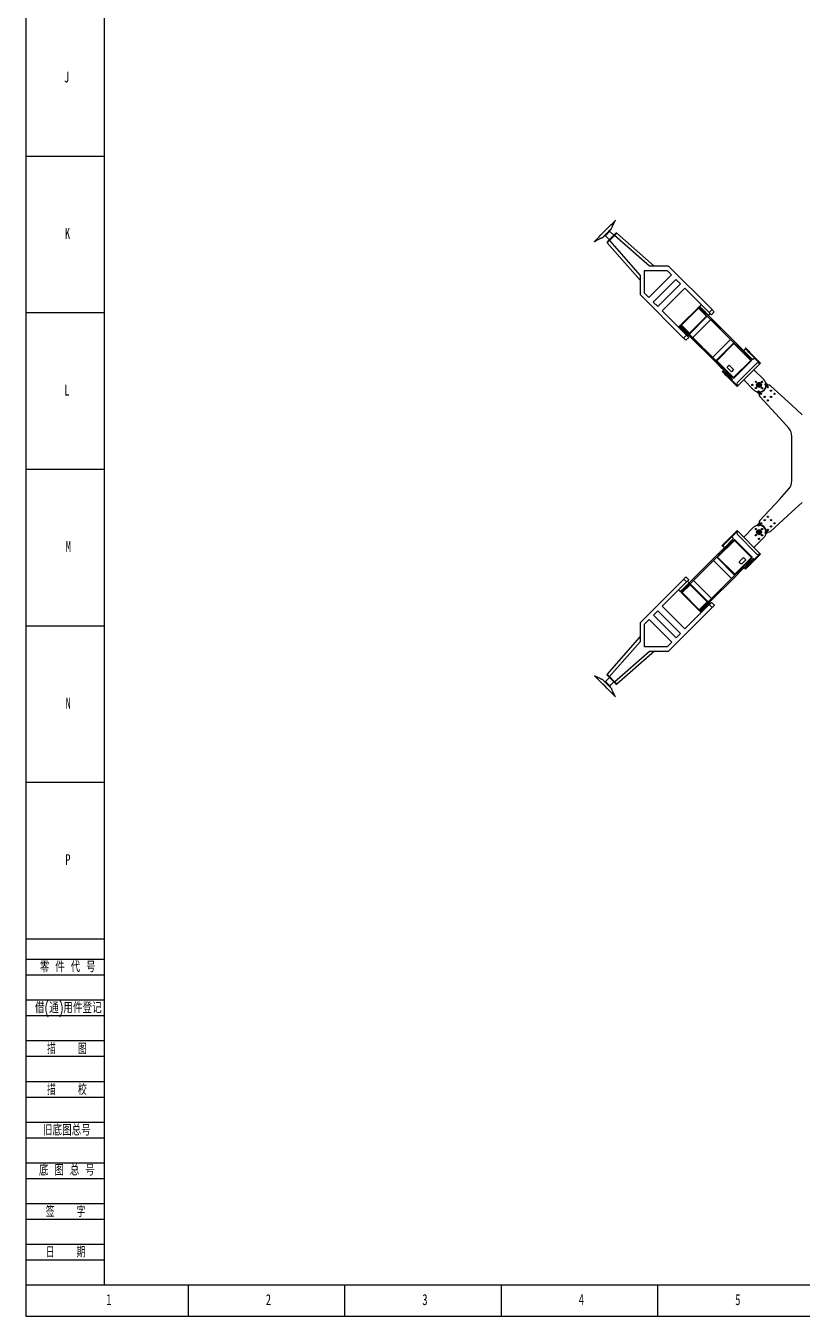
# Model space of a CAD drawing. Header units: millimetres. Extents: x 0 to 1189, y 0 to 841.
# Drawn here: x 0 to 248.1, y 0 to 412.1 of the extents above; entities that cross this region are included whole.
import ezdxf

# ---------------------------------------------------------------- set-up
doc = ezdxf.new("R2010")
doc.units = ezdxf.units.MM
for name, color, linetype in [('10', 7, 'Continuous'), ('5', 7, 'Continuous'), ('9', 7, 'Continuous')]:
    doc.layers.add(name, color=color, linetype=linetype)
doc.styles.add('SLDTEXTSTYLE0', font='TXT', dxfattribs={"width": 0.7, "bigfont": 'bigfont'})
doc.styles.add('SLDTEXTSTYLE2', font='TXT', dxfattribs={"width": 0.614286, "bigfont": 'bigfont'})
doc.styles.add('SLDTEXTSTYLE4', font='TXT', dxfattribs={"width": 0.566667, "bigfont": 'bigfont'})
doc.styles.add('SLDTEXTSTYLE5', font='TXT', dxfattribs={"width": 0.7})

msp = doc.modelspace()

# ---------------------------------------------------------------- linework, layer by layer
at = {"color": 7, "linetype": 'Continuous', "lineweight": 25}
for p, q in [((187.89, 345.18), (186.62, 346.45)), ((185.2, 345.04), (186.48, 343.77)), ((196.29, 330.83), (185.79, 342.81)), ((186.36, 343.65), (188, 345.3)), ((188.15, 345.15), (186.5, 343.51)), ((186.5, 343.51), (196.29, 332.34)), ((199.31, 335.37), (188.15, 345.15)), ((188.84, 345.87), (200.83, 335.37)), ((197.71, 333.95), (204.95, 333.95)), ((197.71, 326.71), (197.71, 333.95)), ((205.37, 335.37), (199.31, 335.37)), ((204.95, 333.95), (206.36, 332.54)), ((219.3, 321.44), (205.37, 335.37)), ((196.29, 332.34), (196.29, 326.29)), ((206.36, 332.54), (199.12, 325.3)), ((200.53, 323.88), (207.77, 331.12)), ((209.19, 329.71), (201.95, 322.47)), ((207.77, 331.12), (209.19, 329.71)), ((196.29, 326.29), (210.22, 312.36)), ((199.12, 325.3), (197.71, 326.71)), ((203.36, 321.06), (210.6, 328.3)), ((210.6, 328.3), (218.38, 320.52)), ((201.95, 322.47), (200.53, 323.88)), ((209.37, 316.6), (214.83, 322.06)), ((214.97, 321.92), (209.51, 316.46)), ((214.97, 322.2), (215.26, 322.48)), ((217.52, 319.37), (214.97, 321.92)), ((215.4, 322.34), (215.11, 322.06)), ((215.11, 322.06), (217.66, 319.51)), ((215.84, 323.06), (215.27, 322.5)), ((216.02, 321.72), (215.4, 322.34)), ((215.68, 321.78), (215.54, 321.64)), ((216.26, 321.51), (216.17, 321.42)), ((218.38, 320.52), (219.3, 321.44)), ((211.14, 313.28), (203.36, 321.06)), ((212.06, 313.91), (217.52, 319.37)), ((217.66, 319.23), (212.2, 313.77)), ((218.86, 318.31), (213.12, 312.57)), ((217.02, 320.57), (217.11, 320.66)), ((217.24, 319.94), (217.38, 320.08)), ((227.34, 310.4), (217.32, 320.42)), ((227.05, 310.12), (217.66, 319.51)), ((218.1, 319.67), (218.66, 320.23)), ((225.23, 311.95), (218.86, 318.31)), ((220.01, 320.73), (219.09, 319.81)), ((208.88, 316.11), (208.59, 315.82)), ((208.95, 316.18), (209.23, 316.46)), ((209.37, 316.32), (209.09, 316.03)), ((209.66, 315.47), (209.09, 316.03)), ((211.92, 313.77), (209.37, 316.32)), ((209.51, 316.46), (212.06, 313.91)), ((209.8, 315.89), (209.58, 315.68)), ((209.73, 315.54), (209.58, 315.4)), ((210.22, 312.36), (211.14, 313.28)), ((211, 313.98), (211.14, 314.13)), ((221.03, 304.1), (211.07, 314.05)), ((211.28, 313.98), (211.49, 314.2)), ((211.42, 312.99), (211.71, 313.28)), ((221.31, 304.38), (211.92, 313.77)), ((211.85, 312.57), (210.93, 311.65)), ((213.12, 312.57), (219.48, 306.21)), ((219.48, 306.21), (225.23, 311.95)), ((220.69, 305.29), (226.15, 310.75)), ((226.29, 310.6), (220.83, 305.15)), ((231.66, 305.23), (226.29, 310.6)), ((227.05, 310.12), (227.34, 310.4)), ((227.39, 310.34), (227.11, 310.06)), ((228.29, 308.88), (228.57, 309.17)), ((228.63, 309.11), (228.35, 308.82)), ((229.26, 308.48), (228.63, 309.11)), ((229.98, 309.2), (229.84, 309.06)), ((220.83, 305.15), (226.2, 299.77)), ((226.2, 299.77), (231.66, 305.23)), ((231.8, 305.09), (226.34, 299.63)), ((228.97, 308.2), (228.35, 308.82)), ((228.97, 308.2), (229.26, 308.48)), ((229.4, 308.34), (229.11, 308.06)), ((229.11, 308.06), (231.8, 305.37)), ((229.98, 308.92), (229.41, 308.36)), ((229.82, 307.63), (229.68, 307.49)), ((230.4, 307.37), (230.32, 307.28)), ((231.17, 306.43), (231.25, 306.52)), ((231.38, 305.8), (231.52, 305.94)), ((231.46, 307.44), (231.6, 307.58)), ((231.46, 307.44), (234.5, 304.4)), ((231.6, 307.58), (234.79, 304.4)), ((232.24, 305.53), (232.81, 306.09)), ((221.03, 304.1), (221.31, 304.38)), ((221.37, 304.32), (221.09, 304.04)), ((222.27, 302.86), (222.55, 303.14)), ((222.61, 303.08), (222.32, 302.8)), ((222.95, 302.18), (222.32, 302.8)), ((222.62, 301.85), (222.48, 301.71)), ((223.23, 302.46), (222.61, 303.08)), ((222.62, 301.85), (224.25, 300.22)), ((223.02, 301.96), (222.77, 301.71)), ((222.95, 302.18), (223.23, 302.46)), ((223.37, 302.32), (223.09, 302.03)), ((226.06, 299.63), (223.37, 302.32)), ((223.94, 301.75), (223.73, 301.54)), ((223.87, 301.4), (223.73, 301.26)), ((224.22, 303.17), (224.79, 303.73)), ((224.22, 302.88), (224.22, 303.17)), ((225.49, 301.61), (224.22, 302.88)), ((224.79, 303.73), (226.2, 302.32)), ((226.2, 302.32), (225.49, 301.61)), ((233.65, 304.4), (227.29, 298.03)), ((229.41, 299.02), (232.66, 302.27)), ((234.79, 304.4), (232.66, 302.27)), ((235.85, 299.09), (232.66, 302.27)), ((234.22, 304.4), (234.36, 304.25)), ((234.5, 304.4), (234.36, 304.25)), ((224.25, 300.22), (224.11, 300.08)), ((224.11, 300.08), (227.29, 296.9)), ((224.25, 300.22), (227.29, 297.18)), ((225.14, 299.84), (225.28, 299.98)), ((225.42, 299.84), (225.64, 300.05)), ((225.59, 298.88), (225.85, 299.13)), ((229.41, 299.02), (227.29, 296.9)), ((227.43, 297.32), (227.29, 297.47)), ((227.43, 297.32), (227.29, 297.18)), ((229.41, 299.02), (232.59, 295.84)), ((236.44, 298.08), (237.18, 297.33)), ((236.86, 297.13), (236.6, 296.88)), ((244.76, 290.89), (237.97, 297.16)), ((234.35, 294.5), (233.61, 295.25)), ((240.8, 286.93), (234.53, 293.72)), ((234.81, 295.09), (234.55, 294.83)), ((244.76, 290.89), (248.1, 287.9)), ((243.78, 283.58), (240.8, 286.93)), ((244.8, 266.86), (244.8, 280.92)), ((240.8, 260.85), (243.78, 264.2)), ((240.8, 260.85), (234.53, 254.06)), ((248.1, 259.88), (244.76, 256.89)), ((244.76, 256.89), (237.97, 250.62)), ((232.59, 251.94), (229.41, 248.76)), ((233.61, 252.53), (234.35, 253.28)), ((234.55, 252.95), (234.81, 252.69)), ((226.46, 247.75), (221.08, 242.38)), ((222.62, 245.93), (224.25, 247.56)), ((226.16, 248.33), (223.33, 245.51)), ((223.63, 245.21), (226.31, 247.9)), ((224.11, 247.7), (227.29, 250.88)), ((224.25, 247.56), (224.11, 247.7)), ((224.25, 247.56), (227.29, 250.6)), ((225.25, 247.26), (225.17, 247.34)), ((226.16, 248.33), (225.59, 248.9)), ((225.89, 247.47), (225.75, 247.61)), ((231.92, 242.3), (226.46, 247.75)), ((226.6, 247.9), (232.06, 242.44)), ((227.29, 250.88), (229.41, 248.76)), ((227.29, 250.6), (227.43, 250.46)), ((227.29, 250.31), (227.43, 250.46)), ((227.29, 249.75), (233.65, 243.38)), ((232.66, 245.51), (229.41, 248.76)), ((232.66, 245.51), (235.85, 248.69)), ((237.18, 250.45), (236.44, 249.7)), ((236.6, 250.9), (236.86, 250.65)), ((221.28, 243.43), (211.27, 233.41)), ((221.57, 243.15), (212.17, 233.75)), ((221.57, 243.15), (221.28, 243.43)), ((221.34, 243.49), (221.62, 243.21)), ((222.48, 246.07), (222.62, 245.93)), ((222.8, 244.38), (222.52, 244.67)), ((223.2, 245.35), (222.58, 244.73)), ((222.58, 244.73), (222.86, 244.44)), ((222.77, 246.07), (223.33, 245.51)), ((223.49, 245.07), (222.86, 244.44)), ((223.49, 245.07), (223.2, 245.35)), ((223.34, 245.49), (223.63, 245.21)), ((224.05, 245.92), (224.19, 245.77)), ((224.32, 246.5), (224.41, 246.41)), ((231.46, 240.34), (234.5, 243.38)), ((231.6, 240.2), (234.79, 243.38)), ((232.66, 245.51), (234.79, 243.38)), ((234.36, 243.53), (234.22, 243.38)), ((234.36, 243.53), (234.5, 243.38)), ((219.74, 241.32), (213.37, 234.96)), ((225.48, 235.58), (219.74, 241.32)), ((226.4, 236.78), (220.94, 242.24)), ((221.08, 242.38), (226.54, 236.92)), ((226.54, 236.92), (231.92, 242.3)), ((227.96, 240.88), (229.37, 242.3)), ((228.52, 240.32), (227.96, 240.88)), ((228.8, 240.32), (228.52, 240.32)), ((229.23, 239.33), (228.6, 238.7)), ((230.08, 241.59), (228.8, 240.32)), ((229.51, 239.04), (228.89, 238.42)), ((229.51, 239.04), (229.23, 239.33)), ((229.37, 242.3), (230.08, 241.59)), ((232.06, 242.15), (229.37, 239.47)), ((229.37, 239.47), (229.65, 239.18)), ((229.65, 239.18), (229.51, 239.04)), ((229.72, 239.11), (229.98, 238.86)), ((229.94, 240.03), (230.15, 239.82)), ((230.29, 239.96), (230.43, 239.82)), ((231.46, 240.34), (231.6, 240.2)), ((231.84, 241.52), (231.63, 241.73)), ((231.84, 241.23), (231.7, 241.38)), ((232.81, 241.69), (232.55, 241.94)), ((210.25, 235.39), (196.32, 221.46)), ((211.17, 234.47), (210.25, 235.39)), ((210.96, 236.1), (211.88, 235.18)), ((213.37, 234.96), (219.12, 229.21)), ((227.59, 237.12), (217.63, 227.16)), ((227.31, 237.4), (217.91, 228.01)), ((219.12, 229.21), (225.48, 235.58)), ((227.59, 237.12), (227.31, 237.4)), ((227.37, 237.46), (227.65, 237.18)), ((227.65, 237.18), (227.59, 237.12)), ((228.83, 238.36), (227.65, 237.18)), ((228.83, 238.36), (228.54, 238.64)), ((228.6, 238.7), (228.89, 238.42)), ((228.89, 238.42), (228.83, 238.36)), ((229.84, 238.72), (229.98, 238.58)), ((203.39, 226.7), (211.17, 234.47)), ((208.62, 231.93), (209.19, 231.36)), ((209.49, 231.07), (209.2, 231.35)), ((209.97, 232.12), (209.34, 231.49)), ((209.34, 231.49), (209.63, 231.21)), ((209.63, 231.21), (212.17, 233.75)), ((215.09, 225.47), (209.63, 230.93)), ((212.31, 233.61), (209.77, 231.07)), ((209.77, 231.07), (215.23, 225.61)), ((209.91, 231.77), (210.05, 231.63)), ((210.18, 232.35), (210.26, 232.27)), ((211.11, 233.12), (211.03, 233.2)), ((212.02, 234.19), (211.45, 234.76)), ((211.75, 233.33), (211.61, 233.47)), ((217.77, 228.15), (212.31, 233.61)), ((212.46, 233.75), (217.91, 228.29)), ((210.63, 219.46), (203.39, 226.7)), ((218.41, 227.23), (210.63, 219.46)), ((215.23, 225.61), (217.77, 228.15)), ((217.91, 228.01), (215.37, 225.47)), ((217.7, 227.38), (217.49, 227.59)), ((217.7, 227.09), (217.56, 227.23)), ((218.69, 227.52), (218.41, 227.8)), ((219.33, 226.31), (218.41, 227.23)), ((219.12, 227.94), (220.04, 227.02)), ((200.56, 223.87), (201.98, 225.28)), ((207.8, 216.63), (200.56, 223.87)), ((201.98, 225.28), (209.22, 218.04)), ((205.4, 212.38), (219.33, 226.31)), ((215.51, 225.04), (215.23, 225.32)), ((215.37, 225.47), (215.65, 225.18)), ((215.58, 224.97), (215.86, 224.69)), ((216.22, 225.75), (215.65, 225.18)), ((215.79, 225.89), (216.01, 225.68)), ((216.15, 225.82), (216.29, 225.68)), ((196.32, 221.46), (196.32, 215.41)), ((197.73, 221.04), (199.15, 222.45)), ((197.73, 213.8), (197.73, 221.04)), ((199.15, 222.45), (206.39, 215.21)), ((185.81, 204.94), (196.32, 216.92)), ((196.32, 215.41), (186.53, 204.24)), ((206.39, 215.21), (204.97, 213.8)), ((209.22, 218.04), (207.8, 216.63)), ((188.17, 202.6), (199.34, 212.38)), ((200.86, 212.38), (188.87, 201.88)), ((204.97, 213.8), (197.73, 213.8)), ((199.34, 212.38), (205.4, 212.38)), ((186.5, 203.98), (185.23, 202.71)), ((188.03, 202.46), (186.39, 204.1)), ((186.53, 204.24), (188.17, 202.6)), ((186.65, 201.3), (187.92, 202.57)), ((188.03, 202.46), (188.17, 202.6))]:
    msp.add_line(p, q, dxfattribs=at)
at = {"color": 8, "linetype": 'Continuous', "lineweight": 25}
for p, q in [((215.95, 321.65), (216.02, 321.72)), ((216.08, 321.66), (216.01, 321.59)), ((217.19, 320.41), (217.26, 320.48)), ((217.32, 320.42), (217.25, 320.35)), ((236.99, 297.24), (236.51, 297.73)), ((233.96, 295.18), (234.45, 294.7)), ((234.45, 253.08), (233.96, 252.6)), ((236.51, 250.05), (236.99, 250.54)), ((210.04, 232.04), (209.97, 232.12)), ((210.03, 232.17), (210.1, 232.1)), ((211.28, 233.28), (211.21, 233.35)), ((211.27, 233.41), (211.34, 233.34)), ((187.22, 200.39), (184.33, 203.29))]:
    msp.add_line(p, q, dxfattribs=at)
at = {"color": 7, "linetype": 'Continuous', "lineweight": 25, "flags": 128}
for points in [[(181.67, 343.2), (181.67, 343.2), (181.73, 343.26), (181.92, 343.46), (182.24, 343.77), (182.66, 344.19), (183.17, 344.71), (183.76, 345.3), (184.4, 345.93), (185.06, 346.6), (185.72, 347.26), (186.36, 347.9), (186.95, 348.48), (187.46, 349), (187.89, 349.42), (188.2, 349.73), (188.39, 349.93), (188.46, 349.99)], [(187.14, 347.26), (187.13, 347.25), (187.07, 347.19), (186.96, 347.08), (186.81, 346.93), (186.62, 346.74), (186.4, 346.52), (186.16, 346.28), (185.9, 346.02), (185.64, 345.76), (185.38, 345.5), (185.14, 345.26), (184.92, 345.04), (184.73, 344.85), (184.58, 344.7), (184.47, 344.59), (184.41, 344.53), (184.4, 344.52)], [(186.5, 343.51), (186.36, 343.38), (186.23, 343.24), (186.11, 343.12), (186, 343.02), (185.91, 342.93), (185.84, 342.87), (185.8, 342.83), (185.79, 342.81)], [(185.8, 343.09), (185.81, 343.1), (185.84, 343.13), (185.89, 343.18), (185.96, 343.25), (186.05, 343.34), (186.15, 343.44), (186.25, 343.54), (186.36, 343.65)], [(186.36, 343.65), (186.37, 343.65), (186.37, 343.64), (186.39, 343.63), (186.4, 343.61), (186.43, 343.59), (186.45, 343.57), (186.48, 343.54), (186.5, 343.51)], [(188, 345.3), (188.1, 345.39), (188.2, 345.49), (188.29, 345.58), (188.37, 345.66), (188.44, 345.73), (188.5, 345.79), (188.54, 345.83), (188.56, 345.85), (188.57, 345.86)], [(188, 345.3), (188.01, 345.29), (188.02, 345.28), (188.03, 345.27), (188.05, 345.25), (188.07, 345.23), (188.09, 345.21), (188.12, 345.18), (188.15, 345.15)], [(188.84, 345.87), (188.83, 345.86), (188.8, 345.83), (188.75, 345.78), (188.68, 345.7), (188.6, 345.62), (188.5, 345.51), (188.38, 345.4), (188.27, 345.28), (188.15, 345.15)], [(214.83, 322.06), (214.83, 322.06), (214.84, 322.05), (214.86, 322.04), (214.87, 322.02), (214.89, 322), (214.92, 321.97), (214.95, 321.95), (214.97, 321.92)], [(215.11, 322.06), (215.09, 322.09), (215.06, 322.11), (215.04, 322.14), (215.01, 322.16), (215, 322.18), (214.98, 322.19), (214.98, 322.2), (214.97, 322.2)], [(214.97, 321.92), (215, 321.95), (215.03, 321.97), (215.05, 322), (215.07, 322.02), (215.09, 322.04), (215.1, 322.05), (215.11, 322.06), (215.11, 322.06)], [(215.26, 322.48), (215.26, 322.48), (215.27, 322.47), (215.28, 322.46), (215.3, 322.44), (215.32, 322.42), (215.34, 322.4), (215.37, 322.37), (215.4, 322.34)], [(217.61, 320.15), (217.4, 320.37), (217.15, 320.62), (216.89, 320.88), (216.62, 321.15), (216.36, 321.41), (216.1, 321.67), (215.87, 321.9), (215.66, 322.1), (215.5, 322.27), (215.37, 322.39), (215.3, 322.47), (215.27, 322.5), (215.27, 322.5)], [(215.82, 321.78), (215.85, 321.75), (215.93, 321.67), (216.05, 321.55), (216.21, 321.39), (216.4, 321.2), (216.6, 321), (216.8, 320.8), (216.99, 320.61), (217.15, 320.45), (217.27, 320.32), (217.35, 320.25), (217.38, 320.22)], [(216.02, 321.72), (216.03, 321.71), (216.04, 321.7), (216.04, 321.69), (216.05, 321.69), (216.06, 321.68), (216.07, 321.67), (216.07, 321.67), (216.08, 321.66)], [(216.25, 321.49), (216.22, 321.52), (216.08, 321.66)], [(219.3, 321.44), (219.44, 321.3), (219.57, 321.17), (219.69, 321.04), (219.8, 320.94), (219.89, 320.85), (219.95, 320.78), (219.99, 320.74), (220.01, 320.73)], [(217.26, 320.48), (217.12, 320.62), (217.09, 320.65)], [(217.26, 320.48), (217.27, 320.47), (217.27, 320.47), (217.28, 320.46), (217.29, 320.45), (217.3, 320.44), (217.3, 320.44), (217.31, 320.43), (217.32, 320.42)], [(217.66, 319.51), (217.66, 319.51), (217.65, 319.5), (217.64, 319.49), (217.62, 319.47), (217.6, 319.45), (217.57, 319.43), (217.55, 319.4), (217.52, 319.37)], [(217.52, 319.37), (217.55, 319.34), (217.57, 319.32), (217.6, 319.29), (217.62, 319.27), (217.64, 319.25), (217.65, 319.24), (217.66, 319.23), (217.66, 319.23)], [(218.1, 319.67), (218.09, 319.68), (218.04, 319.73), (217.94, 319.82), (217.8, 319.97), (217.61, 320.15)], [(219.09, 319.81), (219.07, 319.82), (219.03, 319.86), (218.97, 319.93), (218.88, 320.02), (218.77, 320.12), (218.65, 320.25), (218.52, 320.38), (218.38, 320.52)], [(208.88, 316.11), (208.88, 316.1), (208.92, 316.06), (209.01, 315.98), (209.14, 315.84), (209.32, 315.66), (209.53, 315.45), (209.77, 315.21), (210.03, 314.95), (210.3, 314.69), (210.56, 314.42), (210.82, 314.16), (211.06, 313.92), (211.27, 313.71), (211.45, 313.54), (211.58, 313.4), (211.67, 313.32), (211.7, 313.28), (211.71, 313.28)], [(209.09, 316.03), (209.06, 316.06), (209.04, 316.09), (209.01, 316.11), (208.99, 316.13), (208.97, 316.15), (208.96, 316.17), (208.95, 316.17), (208.95, 316.18)], [(209.23, 316.46), (209.23, 316.46), (209.24, 316.45), (209.25, 316.44), (209.27, 316.42), (209.29, 316.4), (209.32, 316.37), (209.34, 316.35), (209.37, 316.32)], [(209.37, 316.6), (209.38, 316.6), (209.38, 316.59), (209.4, 316.58), (209.41, 316.56), (209.44, 316.54), (209.46, 316.51), (209.49, 316.49), (209.51, 316.46)], [(209.37, 316.32), (209.38, 316.32), (209.38, 316.33), (209.4, 316.34), (209.41, 316.36), (209.44, 316.38), (209.46, 316.4), (209.49, 316.43), (209.51, 316.46)], [(209.58, 315.68), (209.6, 315.67), (209.67, 315.6), (209.78, 315.49), (209.93, 315.33), (210.12, 315.15), (210.33, 314.94), (210.54, 314.73), (210.75, 314.52), (210.93, 314.33), (211.09, 314.18), (211.2, 314.06), (211.27, 314), (211.28, 313.98)], [(211.14, 313.28), (211.28, 313.14), (211.41, 313.01), (211.53, 312.88), (211.64, 312.78), (211.73, 312.69), (211.79, 312.62), (211.83, 312.58), (211.85, 312.57)], [(212.06, 313.91), (212.03, 313.89), (212.01, 313.86), (211.98, 313.83), (211.96, 313.81), (211.94, 313.8), (211.93, 313.78), (211.92, 313.77), (211.92, 313.77)], [(212.06, 313.91), (212.09, 313.89), (212.11, 313.86), (212.14, 313.83), (212.16, 313.81), (212.18, 313.8), (212.19, 313.78), (212.2, 313.77), (212.2, 313.77)], [(210.93, 311.65), (210.91, 311.66), (210.87, 311.7), (210.81, 311.77), (210.72, 311.86), (210.61, 311.96), (210.49, 312.09), (210.36, 312.22), (210.22, 312.36)], [(226.15, 310.75), (226.15, 310.74), (226.16, 310.73), (226.17, 310.72), (226.19, 310.7), (226.21, 310.68), (226.23, 310.66), (226.26, 310.63), (226.29, 310.6)], [(226.29, 310.6), (226.31, 310.63), (226.34, 310.66), (226.37, 310.68), (226.39, 310.7), (226.4, 310.72), (226.42, 310.73), (226.43, 310.74), (226.43, 310.75)], [(227.11, 310.06), (227.1, 310.07), (227.1, 310.08), (227.09, 310.08), (227.08, 310.09), (227.08, 310.1), (227.07, 310.11), (227.06, 310.11), (227.05, 310.12)], [(228.29, 308.88), (228.15, 309.02), (228, 309.17), (227.85, 309.32), (227.7, 309.47), (227.55, 309.62), (227.4, 309.77), (227.25, 309.92), (227.11, 310.06)], [(227.34, 310.4), (227.34, 310.4), (227.35, 310.39), (227.36, 310.38), (227.37, 310.37), (227.37, 310.37), (227.38, 310.36), (227.39, 310.35), (227.39, 310.34)], [(227.39, 310.34), (227.54, 310.2), (227.68, 310.06), (227.83, 309.91), (227.98, 309.76), (228.14, 309.6), (228.29, 309.45), (228.43, 309.31), (228.57, 309.17)], [(228.57, 309.17), (228.58, 309.16), (228.59, 309.15), (228.59, 309.15), (228.6, 309.14), (228.61, 309.13), (228.62, 309.12), (228.62, 309.12), (228.63, 309.11)], [(229.98, 309.2), (229.98, 309.2), (230.04, 309.14), (230.15, 309.03), (230.31, 308.88), (230.51, 308.67), (230.75, 308.43), (231.02, 308.17), (231.31, 307.88), (231.6, 307.58)], [(220.69, 305.29), (220.69, 305.28), (220.7, 305.28), (220.71, 305.26), (220.73, 305.25), (220.75, 305.22), (220.77, 305.2), (220.8, 305.17), (220.83, 305.15)], [(220.69, 305), (220.69, 305.01), (220.7, 305.01), (220.71, 305.03), (220.73, 305.05), (220.75, 305.07), (220.77, 305.09), (220.8, 305.12), (220.83, 305.15)], [(228.35, 308.82), (228.34, 308.83), (228.33, 308.84), (228.33, 308.85), (228.32, 308.85), (228.31, 308.86), (228.3, 308.87), (228.3, 308.88), (228.29, 308.88)], [(229.11, 308.06), (229.11, 308.06), (229.1, 308.07), (229.09, 308.08), (229.07, 308.1), (229.05, 308.12), (229.03, 308.15), (229, 308.17), (228.97, 308.2)], [(229.26, 308.48), (229.28, 308.46), (229.31, 308.43), (229.33, 308.4), (229.36, 308.38), (229.37, 308.37), (229.39, 308.35), (229.4, 308.34), (229.4, 308.34)], [(232.24, 305.53), (232.24, 305.53), (232.2, 305.57), (232.11, 305.65), (231.98, 305.79), (231.81, 305.96), (231.6, 306.17), (231.36, 306.41), (231.1, 306.67), (230.83, 306.94), (230.56, 307.2), (230.31, 307.46), (230.07, 307.7), (229.85, 307.91), (229.68, 308.09), (229.54, 308.23), (229.45, 308.31), (229.41, 308.35), (229.41, 308.36)], [(229.84, 309.06), (229.84, 309.06), (229.9, 309), (230.01, 308.89), (230.16, 308.73), (230.37, 308.53), (230.61, 308.29), (230.88, 308.02), (231.16, 307.74), (231.46, 307.44)], [(229.96, 307.63), (229.99, 307.61), (230.07, 307.53), (230.19, 307.41), (230.35, 307.25), (230.54, 307.06), (230.74, 306.86), (230.94, 306.66), (231.13, 306.47), (231.29, 306.31), (231.41, 306.18), (231.49, 306.11), (231.52, 306.08), (231.52, 306.08)], [(231.66, 305.23), (231.69, 305.26), (231.71, 305.28), (231.74, 305.31), (231.76, 305.33), (231.78, 305.35), (231.79, 305.36), (231.8, 305.37), (231.8, 305.37)], [(231.66, 305.23), (231.69, 305.2), (231.71, 305.18), (231.74, 305.15), (231.76, 305.13), (231.78, 305.11), (231.79, 305.1), (231.8, 305.09), (231.8, 305.09)], [(221.09, 304.04), (221.08, 304.04), (221.07, 304.05), (221.07, 304.06), (221.06, 304.07), (221.05, 304.07), (221.04, 304.08), (221.04, 304.09), (221.03, 304.1)], [(222.27, 302.86), (222.12, 303), (221.98, 303.15), (221.83, 303.3), (221.68, 303.45), (221.52, 303.6), (221.37, 303.75), (221.23, 303.9), (221.09, 304.04)], [(221.31, 304.38), (221.32, 304.37), (221.33, 304.36), (221.33, 304.36), (221.34, 304.35), (221.35, 304.34), (221.36, 304.33), (221.36, 304.33), (221.37, 304.32)], [(221.37, 304.32), (221.51, 304.18), (221.66, 304.03), (221.81, 303.88), (221.96, 303.73), (222.11, 303.58), (222.26, 303.43), (222.41, 303.28), (222.55, 303.14)], [(222.32, 302.8), (222.32, 302.81), (222.31, 302.82), (222.3, 302.82), (222.29, 302.83), (222.29, 302.84), (222.28, 302.84), (222.27, 302.85), (222.27, 302.86)], [(222.48, 301.71), (222.49, 301.7), (222.54, 301.65), (222.65, 301.54), (222.81, 301.38), (223.01, 301.18), (223.25, 300.94), (223.52, 300.67), (223.81, 300.38), (224.11, 300.08)], [(222.55, 303.14), (222.56, 303.13), (222.56, 303.13), (222.57, 303.12), (222.58, 303.11), (222.58, 303.11), (222.59, 303.1), (222.6, 303.09), (222.61, 303.08)], [(223.09, 302.03), (223.09, 302.04), (223.08, 302.04), (223.07, 302.06), (223.05, 302.08), (223.03, 302.1), (223, 302.12), (222.98, 302.15), (222.95, 302.18)], [(223.02, 301.96), (223.03, 301.96), (223.08, 301.9), (223.18, 301.8), (223.33, 301.66), (223.51, 301.47), (223.73, 301.25), (223.98, 301.01), (224.24, 300.74), (224.51, 300.48), (224.77, 300.21), (225.03, 299.96), (225.26, 299.72), (225.46, 299.52), (225.63, 299.36), (225.75, 299.23), (225.82, 299.16), (225.85, 299.13)], [(223.23, 302.46), (223.26, 302.43), (223.29, 302.4), (223.31, 302.38), (223.33, 302.36), (223.35, 302.34), (223.36, 302.33), (223.37, 302.32), (223.37, 302.32)], [(223.73, 301.54), (223.75, 301.51), (223.83, 301.43), (223.96, 301.31), (224.12, 301.15), (224.31, 300.95), (224.52, 300.74), (224.73, 300.53), (224.94, 300.33), (225.12, 300.15), (225.26, 300), (225.36, 299.9), (225.42, 299.85), (225.42, 299.84)], [(226.06, 299.63), (226.06, 299.63), (226.07, 299.64), (226.08, 299.65), (226.1, 299.67), (226.12, 299.69), (226.15, 299.72), (226.17, 299.74), (226.2, 299.77)], [(226.2, 299.77), (226.23, 299.74), (226.26, 299.72), (226.28, 299.69), (226.3, 299.67), (226.32, 299.65), (226.33, 299.64), (226.34, 299.63), (226.34, 299.63)], [(222.48, 246.07), (222.49, 246.08), (222.54, 246.13), (222.65, 246.24), (222.81, 246.4), (223.01, 246.6), (223.25, 246.84), (223.52, 247.11), (223.81, 247.4), (224.11, 247.7)], [(224.05, 246.06), (224.08, 246.08), (224.16, 246.16), (224.28, 246.28), (224.44, 246.45), (224.63, 246.63), (224.83, 246.83), (225.03, 247.04), (225.22, 247.22), (225.38, 247.38), (225.5, 247.51), (225.58, 247.59), (225.61, 247.61), (225.61, 247.61)], [(226.46, 247.75), (226.43, 247.78), (226.4, 247.81), (226.38, 247.83), (226.36, 247.85), (226.34, 247.87), (226.33, 247.88), (226.32, 247.89), (226.31, 247.9)], [(226.46, 247.75), (226.48, 247.78), (226.51, 247.81), (226.53, 247.83), (226.56, 247.85), (226.57, 247.87), (226.59, 247.88), (226.59, 247.89), (226.6, 247.9)], [(221.28, 243.43), (221.29, 243.44), (221.3, 243.44), (221.31, 243.45), (221.31, 243.46), (221.32, 243.47), (221.33, 243.47), (221.33, 243.48), (221.34, 243.49)], [(221.34, 243.49), (221.48, 243.63), (221.63, 243.78), (221.78, 243.93), (221.93, 244.08), (222.08, 244.23), (222.23, 244.38), (222.38, 244.53), (222.52, 244.67)], [(221.62, 243.21), (221.62, 243.2), (221.61, 243.19), (221.6, 243.18), (221.6, 243.18), (221.59, 243.17), (221.58, 243.16), (221.57, 243.15), (221.57, 243.15)], [(222.8, 244.38), (222.66, 244.24), (222.52, 244.1), (222.37, 243.95), (222.21, 243.79), (222.06, 243.64), (221.91, 243.49), (221.77, 243.35), (221.62, 243.21)], [(222.52, 244.67), (222.53, 244.67), (222.53, 244.68), (222.54, 244.69), (222.55, 244.7), (222.56, 244.7), (222.56, 244.71), (222.57, 244.72), (222.58, 244.73)], [(222.86, 244.44), (222.85, 244.43), (222.85, 244.43), (222.84, 244.42), (222.83, 244.41), (222.82, 244.4), (222.82, 244.4), (222.81, 244.39), (222.8, 244.38)], [(223.2, 245.35), (223.23, 245.38), (223.26, 245.4), (223.28, 245.43), (223.3, 245.45), (223.32, 245.47), (223.33, 245.48), (223.34, 245.49), (223.34, 245.49)], [(223.63, 245.21), (223.63, 245.21), (223.62, 245.2), (223.6, 245.18), (223.59, 245.17), (223.56, 245.15), (223.54, 245.12), (223.51, 245.09), (223.49, 245.07)], [(221.08, 242.38), (221.05, 242.41), (221.03, 242.43), (221, 242.46), (220.98, 242.48), (220.96, 242.5), (220.95, 242.51), (220.94, 242.52), (220.94, 242.52)], [(220.94, 242.24), (220.94, 242.24), (220.95, 242.25), (220.96, 242.26), (220.98, 242.28), (221, 242.3), (221.03, 242.33), (221.05, 242.35), (221.08, 242.38)], [(229.23, 239.33), (229.26, 239.35), (229.28, 239.38), (229.31, 239.4), (229.33, 239.43), (229.35, 239.44), (229.36, 239.46), (229.37, 239.46), (229.37, 239.47)], [(229.72, 239.11), (229.73, 239.12), (229.78, 239.17), (229.88, 239.27), (230.03, 239.42), (230.22, 239.61), (230.43, 239.83), (230.68, 240.07), (230.94, 240.33), (231.21, 240.6), (231.48, 240.87), (231.73, 241.12), (231.96, 241.35), (232.16, 241.55), (232.33, 241.72), (232.45, 241.84), (232.53, 241.92), (232.55, 241.94)], [(229.84, 238.72), (229.84, 238.72), (229.9, 238.78), (230.01, 238.89), (230.16, 239.05), (230.37, 239.25), (230.61, 239.49), (230.88, 239.76), (231.16, 240.04), (231.46, 240.34)], [(229.98, 238.58), (229.98, 238.58), (230.04, 238.64), (230.15, 238.75), (230.31, 238.9), (230.51, 239.11), (230.75, 239.35), (231.02, 239.61), (231.31, 239.9), (231.6, 240.2)], [(230.15, 239.82), (230.17, 239.85), (230.25, 239.93), (230.38, 240.05), (230.54, 240.21), (230.73, 240.41), (230.94, 240.62), (231.15, 240.83), (231.36, 241.03), (231.54, 241.21), (231.68, 241.36), (231.78, 241.46), (231.84, 241.51), (231.84, 241.52)], [(231.92, 242.3), (231.94, 242.32), (231.97, 242.35), (231.99, 242.37), (232.02, 242.4), (232.03, 242.41), (232.05, 242.43), (232.05, 242.43), (232.06, 242.44)], [(232.06, 242.15), (232.05, 242.16), (232.05, 242.16), (232.03, 242.18), (232.02, 242.2), (231.99, 242.22), (231.97, 242.24), (231.94, 242.27), (231.92, 242.3)], [(210.25, 235.39), (210.39, 235.53), (210.52, 235.66), (210.64, 235.79), (210.75, 235.89), (210.84, 235.98), (210.9, 236.05), (210.94, 236.09), (210.96, 236.1)], [(211.88, 235.18), (211.86, 235.17), (211.82, 235.13), (211.76, 235.06), (211.67, 234.97), (211.56, 234.87), (211.44, 234.75), (211.31, 234.61), (211.17, 234.47)], [(226.4, 236.78), (226.4, 236.78), (226.41, 236.79), (226.42, 236.8), (226.44, 236.82), (226.46, 236.84), (226.49, 236.87), (226.51, 236.89), (226.54, 236.92)], [(226.68, 236.78), (226.68, 236.78), (226.67, 236.79), (226.66, 236.8), (226.64, 236.82), (226.62, 236.84), (226.6, 236.87), (226.57, 236.89), (226.54, 236.92)], [(227.31, 237.4), (227.31, 237.41), (227.32, 237.42), (227.33, 237.43), (227.34, 237.43), (227.34, 237.44), (227.35, 237.45), (227.36, 237.46), (227.37, 237.46)], [(227.37, 237.46), (227.51, 237.6), (227.65, 237.75), (227.8, 237.9), (227.96, 238.05), (228.11, 238.2), (228.26, 238.35), (228.4, 238.5), (228.54, 238.64)], [(228.54, 238.64), (228.55, 238.65), (228.56, 238.66), (228.57, 238.66), (228.57, 238.67), (228.58, 238.68), (228.59, 238.69), (228.6, 238.69), (228.6, 238.7)], [(211.53, 233.71), (211.31, 233.49), (211.07, 233.25), (210.81, 232.98), (210.54, 232.72), (210.27, 232.45), (210.02, 232.2), (209.79, 231.96), (209.58, 231.76), (209.42, 231.59), (209.29, 231.47), (209.22, 231.39), (209.19, 231.36), (209.19, 231.36)], [(209.2, 231.35), (209.21, 231.35), (209.21, 231.36), (209.23, 231.37), (209.24, 231.39), (209.27, 231.41), (209.29, 231.44), (209.32, 231.46), (209.34, 231.49)], [(209.63, 231.21), (209.6, 231.18), (209.57, 231.15), (209.55, 231.13), (209.53, 231.11), (209.51, 231.09), (209.5, 231.08), (209.49, 231.07), (209.49, 231.07)], [(209.77, 231.07), (209.74, 231.09), (209.71, 231.12), (209.69, 231.15), (209.67, 231.17), (209.65, 231.18), (209.64, 231.2), (209.63, 231.21), (209.63, 231.21)], [(209.63, 230.93), (209.63, 230.93), (209.64, 230.94), (209.65, 230.95), (209.67, 230.97), (209.69, 230.99), (209.71, 231.01), (209.74, 231.04), (209.77, 231.07)], [(209.91, 231.91), (209.94, 231.94), (210.01, 232.02), (210.14, 232.14), (210.3, 232.3), (210.49, 232.49), (210.69, 232.69), (210.89, 232.89), (211.08, 233.08), (211.24, 233.24), (211.36, 233.37), (211.44, 233.44), (211.47, 233.47), (211.47, 233.47)], [(209.97, 232.12), (209.98, 232.12), (209.98, 232.13), (209.99, 232.14), (210, 232.15), (210.01, 232.15), (210.01, 232.16), (210.02, 232.17), (210.03, 232.17)], [(210.19, 232.34), (210.17, 232.32), (210.03, 232.17)], [(211.21, 233.35), (211.06, 233.21), (211.04, 233.19)], [(211.21, 233.35), (211.21, 233.36), (211.22, 233.37), (211.23, 233.37), (211.23, 233.38), (211.24, 233.39), (211.25, 233.4), (211.26, 233.4), (211.27, 233.41)], [(212.02, 234.19), (212.01, 234.19), (211.96, 234.14), (211.86, 234.04), (211.72, 233.89), (211.53, 233.71)], [(212.17, 233.75), (212.18, 233.75), (212.18, 233.74), (212.2, 233.73), (212.21, 233.71), (212.24, 233.69), (212.26, 233.67), (212.29, 233.64), (212.31, 233.61)], [(212.31, 233.61), (212.34, 233.64), (212.37, 233.67), (212.39, 233.69), (212.41, 233.71), (212.43, 233.73), (212.44, 233.74), (212.45, 233.75), (212.46, 233.75)], [(215.58, 224.97), (215.58, 224.97), (215.62, 225.01), (215.71, 225.1), (215.85, 225.24), (216.02, 225.41), (216.24, 225.63), (216.47, 225.86), (216.73, 226.12), (217, 226.39), (217.27, 226.66), (217.53, 226.92), (217.76, 227.15), (217.97, 227.37), (218.15, 227.54), (218.28, 227.67), (218.37, 227.76), (218.41, 227.8), (218.41, 227.8)], [(216.01, 225.68), (216.02, 225.69), (216.09, 225.76), (216.2, 225.87), (216.35, 226.03), (216.54, 226.21), (216.75, 226.42), (216.96, 226.63), (217.17, 226.84), (217.35, 227.03), (217.51, 227.18), (217.62, 227.29), (217.69, 227.36), (217.7, 227.38)], [(217.77, 228.15), (217.8, 228.18), (217.83, 228.21), (217.85, 228.23), (217.87, 228.25), (217.89, 228.27), (217.9, 228.28), (217.91, 228.29), (217.91, 228.29)], [(217.77, 228.15), (217.8, 228.13), (217.83, 228.1), (217.85, 228.07), (217.87, 228.05), (217.89, 228.04), (217.9, 228.02), (217.91, 228.01), (217.91, 228.01)], [(218.41, 227.23), (218.55, 227.37), (218.68, 227.5), (218.8, 227.63), (218.91, 227.73), (219, 227.82), (219.06, 227.89), (219.1, 227.93), (219.12, 227.94)], [(220.04, 227.02), (220.02, 227.01), (219.98, 226.97), (219.92, 226.9), (219.83, 226.81), (219.72, 226.71), (219.6, 226.59), (219.47, 226.45), (219.33, 226.31)], [(215.09, 225.47), (215.09, 225.47), (215.1, 225.48), (215.11, 225.49), (215.13, 225.51), (215.15, 225.53), (215.17, 225.55), (215.2, 225.58), (215.23, 225.61)], [(215.37, 225.47), (215.37, 225.47), (215.36, 225.48), (215.34, 225.49), (215.33, 225.51), (215.31, 225.53), (215.28, 225.55), (215.25, 225.58), (215.23, 225.61)], [(215.23, 225.32), (215.23, 225.33), (215.24, 225.34), (215.25, 225.35), (215.27, 225.37), (215.29, 225.39), (215.31, 225.41), (215.34, 225.44), (215.37, 225.47)], [(215.65, 225.18), (215.62, 225.16), (215.6, 225.13), (215.57, 225.1), (215.55, 225.08), (215.53, 225.07), (215.52, 225.05), (215.51, 225.04), (215.51, 225.04)], [(188.49, 197.76), (188.49, 197.76), (188.42, 197.82), (188.23, 198.02), (187.91, 198.33), (187.49, 198.75), (186.98, 199.27), (186.39, 199.86), (185.75, 200.49), (185.09, 201.16), (184.43, 201.82), (183.79, 202.46), (183.2, 203.04), (182.69, 203.56), (182.27, 203.98), (181.95, 204.29), (181.76, 204.49), (181.7, 204.55)], [(184.43, 203.23), (184.44, 203.22), (184.5, 203.16), (184.61, 203.05), (184.76, 202.9), (184.95, 202.71), (185.17, 202.49), (185.41, 202.25), (185.67, 201.99), (185.93, 201.73), (186.18, 201.48), (186.43, 201.23), (186.65, 201.01), (186.83, 200.83), (186.99, 200.67), (187.09, 200.57), (187.16, 200.5), (187.17, 200.49)], [(185.81, 204.94), (185.83, 204.92), (185.87, 204.89), (185.94, 204.82), (186.03, 204.73), (186.13, 204.63), (186.26, 204.51), (186.39, 204.38), (186.53, 204.24)], [(186.39, 204.1), (186.29, 204.2), (186.2, 204.29), (186.11, 204.38), (186.03, 204.46), (185.96, 204.53), (185.9, 204.59), (185.86, 204.63), (185.83, 204.66), (185.82, 204.67)], [(186.39, 204.1), (186.39, 204.1), (186.4, 204.11), (186.41, 204.12), (186.43, 204.14), (186.45, 204.16), (186.48, 204.19), (186.5, 204.21), (186.53, 204.24)], [(188.6, 201.89), (188.59, 201.9), (188.56, 201.93), (188.5, 201.98), (188.43, 202.06), (188.35, 202.14), (188.25, 202.24), (188.14, 202.35), (188.03, 202.46)], [(188.17, 202.6), (188.31, 202.46), (188.44, 202.32), (188.56, 202.2), (188.67, 202.09), (188.76, 202), (188.82, 201.93), (188.86, 201.89), (188.87, 201.88)]]:
    msp.add_lwpolyline(points, dxfattribs=at)
at = {"color": 8, "linetype": 'Continuous', "lineweight": 25, "flags": 128}
for points in [[(184.3, 344.46), (184.32, 344.48), (184.38, 344.54), (184.49, 344.66), (184.65, 344.82), (184.85, 345.02), (185.08, 345.25), (185.34, 345.5), (185.61, 345.77), (185.89, 346.05), (186.16, 346.32), (186.41, 346.57), (186.64, 346.8), (186.84, 347), (187, 347.16), (187.12, 347.28), (187.18, 347.34), (187.19, 347.36)], [(186.62, 346.45), (186.62, 346.45), (186.58, 346.41), (186.49, 346.33), (186.36, 346.19), (186.19, 346.03), (186.01, 345.84), (185.81, 345.65), (185.63, 345.47), (185.46, 345.3), (185.33, 345.17), (185.24, 345.08), (185.21, 345.04), (185.2, 345.04)], [(217.38, 320.08), (217.36, 320.09), (217.3, 320.16), (217.18, 320.27), (217.03, 320.43), (216.84, 320.62), (216.63, 320.82), (216.42, 321.03), (216.22, 321.24), (216.03, 321.43), (215.87, 321.58), (215.76, 321.7), (215.69, 321.76), (215.68, 321.78)], [(231.52, 305.94), (231.51, 305.94), (231.46, 306), (231.36, 306.1), (231.21, 306.24), (231.03, 306.42), (230.83, 306.63), (230.62, 306.84), (230.41, 307.05), (230.22, 307.24), (230.05, 307.4), (229.93, 307.53), (229.85, 307.61), (229.82, 307.63)], [(225.75, 247.61), (225.74, 247.61), (225.69, 247.55), (225.59, 247.45), (225.44, 247.31), (225.26, 247.13), (225.06, 246.92), (224.85, 246.71), (224.64, 246.5), (224.45, 246.31), (224.28, 246.15), (224.16, 246.02), (224.08, 245.94), (224.05, 245.92)], [(211.61, 233.47), (211.59, 233.46), (211.53, 233.39), (211.41, 233.28), (211.26, 233.12), (211.07, 232.93), (210.86, 232.73), (210.65, 232.52), (210.45, 232.31), (210.26, 232.12), (210.1, 231.97), (209.99, 231.85), (209.92, 231.79), (209.91, 231.77)], [(185.23, 202.71), (185.23, 202.71), (185.27, 202.67), (185.36, 202.58), (185.49, 202.45), (185.66, 202.29), (185.84, 202.1), (186.04, 201.91), (186.22, 201.72), (186.39, 201.56), (186.52, 201.43), (186.61, 201.34), (186.64, 201.3), (186.65, 201.3)]]:
    msp.add_lwpolyline(points, dxfattribs=at)
at = {"color": 7, "linetype": 'Continuous'}
for centre in [(232.17, 297.4), (234.29, 297.4), (236.42, 297.53), (234.16, 295.27), (236.13, 293.58), (238.11, 295.56), (238.11, 293.58), (234.16, 252.51), (236.13, 254.2), (238.11, 254.2), (238.11, 252.22), (234.29, 250.38), (234.29, 248.26), (236.42, 250.25)]:
    msp.add_circle(centre, 0.2, dxfattribs=at)
at = {"color": 7, "linetype": 'Continuous', "lineweight": 25}
for centre, radius in [((233.3, 298.39), 0.2), ((234.29, 297.4), 0.8), ((234.29, 297.4), 0.6), ((234.29, 297.4), 0.5), ((235.28, 298.39), 0.2), ((237.12, 296.69), 0.2), ((237.12, 296.69), 0.16), ((233.3, 296.41), 0.2), ((235, 294.57), 0.2), ((235, 294.57), 0.16), ((235.28, 296.41), 0.2), ((236.13, 293.58), 0.2), ((237.12, 292.45), 0.2), ((237.12, 292.45), 0.16), ((238.11, 295.56), 0.2), ((238.11, 293.58), 0.2), ((239.24, 294.57), 0.2), ((239.24, 294.57), 0.16), ((237.12, 255.33), 0.2), ((233.3, 251.37), 0.2), ((235, 253.21), 0.2), ((235, 253.21), 0.16), ((235.28, 251.37), 0.2), ((236.13, 254.2), 0.2), ((237.12, 255.33), 0.16), ((238.11, 254.2), 0.2), ((238.11, 252.22), 0.2), ((239.24, 253.21), 0.2), ((239.24, 253.21), 0.16), ((233.3, 249.39), 0.2), ((234.29, 250.38), 0.8), ((234.29, 250.38), 0.6), ((234.29, 250.38), 0.5), ((235.28, 249.39), 0.2), ((237.12, 251.09), 0.2), ((237.12, 251.09), 0.16)]:
    msp.add_circle(centre, radius, dxfattribs=at)
for centre, radius, start, end in [((186.76, 346.6), 0.2, 135, 225), ((187, 347.4), 0.2, 315, 346.9398), ((184.26, 344.66), 0.2, 283.0602, 315), ((185.06, 344.9), 0.2, 45, 135), ((185.94, 342.95), 0.2, 135, 221.2308), ((188.71, 345.72), 0.2, 48.7692, 135), ((214.97, 321.92), 0.2, 45, 135), ((215.75, 321.71), 0.1, 45, 135), ((217.31, 320.15), 0.1, 315, 45), ((217.52, 319.37), 0.2, 315, 45), ((209.51, 316.46), 0.2, 135, 225), ((212.06, 313.91), 0.2, 225, 315), ((226.29, 310.6), 0.2, 45, 135), ((220.83, 305.15), 0.2, 135, 225), ((229.89, 307.56), 0.1, 45, 135), ((231.45, 306.01), 0.1, 315, 45), ((231.66, 305.23), 0.2, 315, 45), ((233.94, 304.11), 0.4, 45, 135), ((226.2, 299.77), 0.2, 225, 315), ((227.57, 297.75), 0.4, 135, 225), ((234.22, 297.47), 2.3, 225, 45), ((233.24, 298.32), 0.2, 48.8717, 123.2582), ((233.24, 298.32), 0.2, 330.6135, 48.8717), ((234.43, 297.25), 2.2, 279.9032, 350.0968), ((235.21, 298.45), 0.2, 240.6136, 318.8717), ((235.21, 298.45), 0.2, 318.8717, 33.2581), ((237.42, 296.57), 0.8, 47.2906, 135), ((233.37, 296.34), 0.2, 138.8717, 213.2581), ((233.37, 296.34), 0.2, 60.6136, 138.8717), ((235.12, 294.26), 0.8, 135, 222.7094), ((235.35, 296.47), 0.2, 150.6135, 228.8717), ((235.35, 296.47), 0.2, 228.8717, 303.2581), ((240.8, 280.92), 4, 0, 41.7268), ((240.8, 266.86), 4, 318.2732, 0), ((234.22, 250.31), 2.3, 315, 135), ((233.24, 251.31), 0.2, 48.8717, 123.2581), ((233.24, 251.31), 0.2, 330.6135, 48.8717), ((235.12, 253.52), 0.8, 137.2906, 225), ((234.43, 250.53), 2.2, 9.9032, 80.0968), ((235.21, 251.44), 0.2, 318.8717, 33.2581), ((225.68, 247.54), 0.1, 45, 135), ((226.46, 247.75), 0.2, 45, 135), ((227.57, 250.03), 0.4, 135, 225), ((233.37, 249.33), 0.2, 138.8717, 213.2581), ((233.37, 249.33), 0.2, 60.6136, 138.8717), ((235.21, 251.44), 0.2, 240.6136, 318.8717), ((235.35, 249.46), 0.2, 150.6136, 228.8717), ((235.35, 249.46), 0.2, 228.8717, 303.258), ((237.42, 251.21), 0.8, 225, 312.7094), ((224.12, 245.99), 0.1, 135, 225), ((233.94, 243.67), 0.4, 225, 315), ((221.08, 242.38), 0.2, 135, 225), ((231.92, 242.3), 0.2, 315, 45), ((226.54, 236.92), 0.2, 225, 315), ((209.77, 231.07), 0.2, 135, 225), ((209.98, 231.84), 0.1, 135, 225), ((211.54, 233.4), 0.1, 45, 135), ((212.31, 233.61), 0.2, 45, 135), ((217.77, 228.15), 0.2, 315, 45), ((215.23, 225.61), 0.2, 225, 315), ((184.28, 203.09), 0.2, 45, 76.9398), ((185.09, 202.85), 0.2, 225, 315), ((185.97, 204.81), 0.2, 138.7692, 225), ((186.79, 201.16), 0.2, 135, 225), ((187.03, 200.35), 0.2, 13.0602, 45), ((188.74, 202.03), 0.2, 225, 311.2308)]:
    msp.add_arc(centre, radius, start, end, dxfattribs=at)
for points, knots in [([(187.19, 347.36), (187.24, 347.5), (187.35, 347.85), (187.64, 348.43), (188.01, 349.17), (188.3, 349.7), (188.46, 349.99)], [0, 0, 0, 0, 0.153078, 0.376176, 0.661042, 1, 1, 1, 1]), ([(181.67, 343.2), (181.87, 343.31), (182.29, 343.54), (182.95, 343.88), (183.53, 344.17), (183.98, 344.37), (184.2, 344.43), (184.3, 344.46)], [0, 0, 0, 0, 0.23283, 0.491451, 0.758462, 0.885334, 1, 1, 1, 1]), ([(184.33, 203.29), (184.19, 203.33), (183.84, 203.45), (183.26, 203.73), (182.52, 204.11), (181.98, 204.4), (181.69, 204.55)], [0, 0, 0, 0, 0.15308, 0.376176, 0.661043, 1, 1, 1, 1]), ([(188.49, 197.76), (188.38, 197.96), (188.15, 198.38), (187.8, 199.04), (187.52, 199.62), (187.32, 200.08), (187.25, 200.29), (187.22, 200.39)], [0, 0, 0, 0, 0.23283, 0.491452, 0.75846, 0.885332, 1, 1, 1, 1])]:
    msp.add_open_spline(points, degree=3, knots=knots, dxfattribs=at)
at = {"layer": '5', "color": 7}
for p, q in [((0, 841), (0, 0)), ((0, 114), (25, 114)), ((0, 109), (25, 109)), ((0, 101), (25, 101)), ((0, 96), (25, 96)), ((0, 88), (25, 88)), ((0, 83), (25, 83)), ((0, 75), (25, 75)), ((0, 70), (25, 70)), ((0, 62), (25, 62)), ((0, 57), (25, 57)), ((0, 49), (25, 49)), ((0, 44), (25, 44)), ((0, 36), (25, 36)), ((0, 31), (25, 31)), ((0, 23), (25, 23)), ((0, 18), (25, 18)), ((0, 0), (1189, 0))]:
    msp.add_line(p, q, dxfattribs=at)
at = {"layer": '5', "color": 7, "lineweight": 25}
for p, q in [((25, 831.05), (25, 10)), ((0, 10), (1179, 10))]:
    msp.add_line(p, q, dxfattribs=at)
at = {"layer": '5'}
for p, q in [((0, 370.5), (25, 370.5)), ((0, 320.5), (25, 320.5)), ((0, 270.5), (25, 270.5)), ((0, 220.5), (25, 220.5)), ((0, 170.5), (25, 170.5)), ((0, 120.5), (25, 120.5)), ((52, 0), (52, 10)), ((102, 0), (102, 10)), ((152, 0), (152, 10)), ((202, 0), (202, 10))]:
    msp.add_line(p, q, dxfattribs=at)

# ---------------------------------------------------------------- texts
at = {"layer": '10', "char_height": 3.5, "attachment_point": 2, "style": 'SLDTEXTSTYLE5'}
for s, insert in [('J', (13.02, 397.49)), ('K', (13.32, 347.54)), ('L', (13.18, 297.49)), ('M', (13.6, 247.54)), ('N', (13.55, 197.49)), ('P', (13.44, 147.54)), ('1', (26.54, 7.04)), ('2', (77.54, 7.04)), ('3', (127.54, 7.04)), ('4', (177.54, 7.04)), ('5', (227.54, 7.04))]:
    msp.add_mtext(s, dxfattribs=dict(at, insert=insert))
at = {"layer": '9', "color": 7, "char_height": 3.5}
for s, insert, attachment_point, style in [('\\M+197EB \\M+18C8F \\M+191E3 \\M+18D86', (4.48, 113.36), 1, 'SLDTEXTSTYLE2'), ('\\M+18ED8(\\M+192CA)\\M+19770\\M+18C8F\\M+1936F记', (2.93, 100.28), 1, 'SLDTEXTSTYLE0'), ('\\M+19560    图', (13.13, 87.18), 2, 'SLDTEXTSTYLE4'), ('\\M+19560    \\M+18D5A', (13.13, 74.14), 2, 'SLDTEXTSTYLE4'), ('\\M+18B8C\\M+192EA图总\\M+18D86', (5.46, 61.2), 1, 'SLDTEXTSTYLE0'), ('\\M+192EA 图 总 \\M+18D86', (4.21, 48.43), 1, 'SLDTEXTSTYLE2'), ('签    \\M+18E9A', (12.69, 35.19), 2, 'SLDTEXTSTYLE4'), ('\\M+193FA    \\M+18AFA', (12.69, 22.23), 2, 'SLDTEXTSTYLE4')]:
    msp.add_mtext(s, dxfattribs=dict(at, insert=insert, attachment_point=attachment_point, style=style))

doc.saveas('drawing.dxf')
